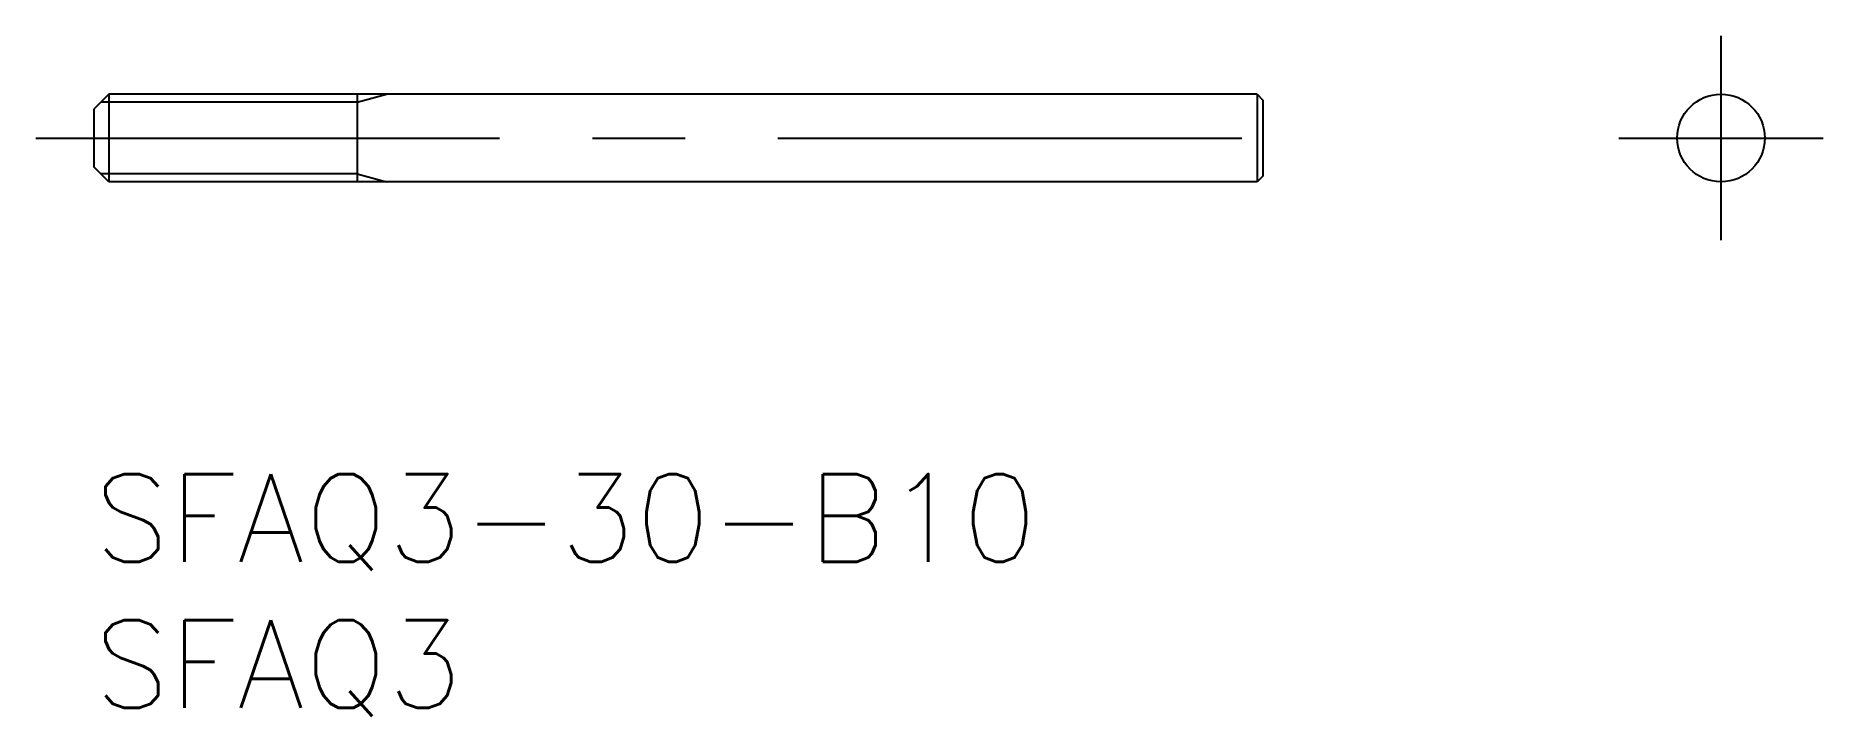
# Model space of a CAD drawing. Extents: x -2 to 59.2, y -8.3 to 15.
import ezdxf

# ---------------------------------------------------------------- set-up
doc = ezdxf.new("R2010")
doc.units = 0
doc.header["$LTSCALE"] = 0.5
doc.linetypes.add('CENTER', pattern=[50.8, 31.75, -6.35, 6.35, -6.35])
for name, color, linetype in [('MSM_CENTER', 1, 'CENTER'), ('MSM_CONTINUOUS', 7, 'CONTINUOUS'), ('MSM_NARROW', 5, 'CONTINUOUS'), ('MSM_PART_NUMBER', 7, 'CONTINUOUS')]:
    doc.layers.add(name, color=color, linetype=linetype)
doc.styles.get("Standard").update_dxf_attribs({"font": 'txt.shx', "height": 1, "bigfont": 'bigfont.shx'})

# ---------------------------------------------------------------- blocks, each defined once
blk = doc.blocks.new('*U4')
at = {"layer": 'MSM_PART_NUMBER'}
blk.add_text('SFAQ3-30-B10', height=3, dxfattribs=at).set_placement((0, -3))
blk = doc.blocks.new('*U5')
at = {"layer": 'MSM_PART_NUMBER'}
blk.add_text('SFAQ3', height=3, dxfattribs=at).set_placement((0, -8))

msp = doc.modelspace()

# ---------------------------------------------------------------- linework, layer by layer
at = {"layer": 'MSM_CENTER'}
for p, q in [((55.677, 15), (55.677, 8)), ((-2, 11.5), (42, 11.5)), ((52.177, 11.5), (59.177, 11.5))]:
    msp.add_line(p, q, dxfattribs=at)
at = {"layer": 'MSM_CONTINUOUS'}
for p, q in [((0.5, 13), (0, 12.5)), ((39.8, 13), (0.5, 13)), ((0.5, 13), (0.5, 10)), ((9, 13), (9, 10)), ((39.8, 13), (40, 12.8)), ((39.8, 13), (39.8, 10)), ((0, 10.5), (0, 12.5)), ((40, 12.8), (40, 10.2)), ((0.5, 10), (0, 10.5)), ((39.8, 10), (0.5, 10)), ((40, 10.2), (39.8, 10))]:
    msp.add_line(p, q, dxfattribs=at)
msp.add_circle((55.677, 11.5), 1.5, dxfattribs=at)
at = {"layer": 'MSM_NARROW'}
for p, q in [((9, 12.73), (10, 13)), ((9, 12.73), (0.229, 12.73)), ((9, 10.271), (0.229, 10.271)), ((9, 10.271), (10, 10))]:
    msp.add_line(p, q, dxfattribs=at)

# ---------------------------------------------------------------- block references
at = {"layer": 'MSM_CONTINUOUS'}
for name in ['*U4', '*U5']:
    msp.add_blockref(name, (0, 0), dxfattribs=at)

doc.saveas('drawing.dxf')
